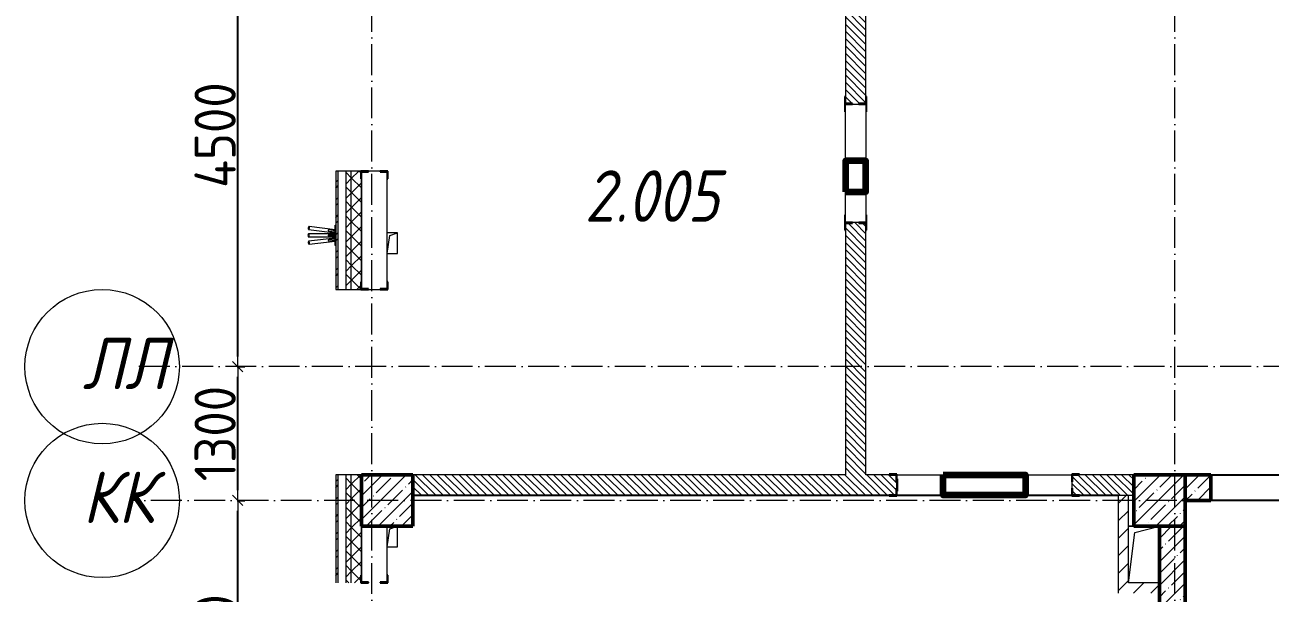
# Model space of a CAD drawing. Header units: millimetres. Extents: x -356862 to 418287, y 0 to 839748.
# Drawn here: x -21310 to -9217, y 519897 to 525417 of the extents above; entities that cross this region are included whole.
import ezdxf

# ---------------------------------------------------------------- set-up
doc = ezdxf.new("R2010")
doc.units = ezdxf.units.MM
doc.linetypes.add('50_200_ШТРИХ_1Т_ш5_п1_п1_', pattern=[700, 500, -100, 0, -100])
for name, color, linetype, lineweight in [('9.7) Заделка 956 шт', 6, 'Continuous', 158), ('A-____-____-DIMS', 7, 'Continuous', 9), ('A-FLOR-____-OTLN', 7, 'Continuous', 9), ('A-GENM-____-MCUT', 7, 'Continuous', 25), ('A-GENM-____-OTLN', 7, 'Continuous', 9), ('A-GENM-____-OTLN-1', 7, 'Continuous', 25), ('A-WALL-____-MCUT', 7, 'Continuous', 13), ('A-WALL-____-MCUT-1', 7, 'Continuous', 9), ('A-WALL-____-MCUT-2', 7, 'Continuous', 50), ('A-WALL-____-PATT-1', 7, 'Continuous', 9), ('A-WALL-FNSH-MCUT-1', 7, 'Continuous', 9), ('I-WALL-____-OTLN', 7, 'Continuous', 9), ('S-COLS-____-MCUT', 7, 'Continuous', 50), ('S-COLS-____-OTLN', 7, 'Continuous', 9), ('S-GRID-____-IDEN', 7, 'Continuous', 9), ('S-GRID-____-OTLN-1', 7, '50_200_ШТРИХ_1Т_ш5_п1_п1_', 9), ('Марки помещений', 7, 'Continuous', 9)]:
    doc.layers.add(name, color=color, linetype=linetype, lineweight=lineweight)
doc.styles.add('ISOCPEUR_I_2', font='isocpeui.ttf', dxfattribs={"width": 0.85, "height": 2.3})
doc.styles.add('ISOCPEUR_I_9', font='isocpeui.ttf', dxfattribs={"width": 0.9, "height": 250})
doc.styles.add('СПДС', font='isocpeur.ttf', dxfattribs={"width": 0.9})
doc.dimstyles.new('Размера А3', dxfattribs={"dimtxt": 200, "dimasz": 100, "dimexe": 70, "dimexo": 100, "dimgap": 20, "dimtad": 1, "dimdec": 0, "dimrnd": 10, "dimzin": 0, "dimdsep": 46, "dimtxsty": 'СПДС', "dimblk": 'ARROWHEAD_6', "dimcen": 1, "dimclrd": 256, "dimclre": 256, "dimclrt": 256, "dimazin": 0, "dimtfac": 1, "dimtdec": 0, "dimtmove": 2, "dimatfit": 3, "dimfxl": 1, "dimtolj": 1, "dimtzin": 0, "dimarcsym": 0})
pattern_1 = [(135, (-15591.663, 459015.94), (-35.35534, -35.35534), [])]
pattern_2 = [(45, (-15591.66, 459015.94), (-114.04925, 114.04925), []), (45, (-15477.61, 459015.94), (-114.04925, 114.04925), [201.612, -40.322, 3.353, -36.97])]
pattern_3 = [(45, (-15591.66, 459015.94), (-84.85281, 84.85281), [])]
pattern_4 = [(45, (-15591.66, 459015.94), (-70.71068, 70.71068), []), (135, (-15591.66, 459015.94), (-70.71068, -70.71068), [])]

# ---------------------------------------------------------------- blocks, each defined once
blk = doc.blocks.new('BSC_Колонна _Прямоугольная - 500х500-V24-АР1_План отверстий 2 этажа в осях 1-64_Ю-ЯЯ')
at = {"layer": 'S-COLS-____-OTLN'}
h = blk.add_hatch(dxfattribs=at)
h.set_pattern_fill('FP_33', color=256, style=0, pattern_type=2)
h.set_pattern_definition([(45, (2200, -61781.04), (-114.04925, 114.04925), []), (45, (2314.05, -61781.04), (-114.04925, 114.04925), [201.613, -40.323, 3.353, -36.97])])
h.paths.add_polyline_path([(-250, -250), (250, -250), (250, 250), (-250, 250)], flags=0)
at = {"layer": 'S-COLS-____-MCUT'}
for p, q in [((250, 250), (-250, 250)), ((-250, 250), (-250, -250)), ((250, -250), (250, 250)), ((-250, -250), (250, -250))]:
    blk.add_line(p, q, dxfattribs=at)
blk = doc.blocks.new('BSC_Колонна _Прямоугольная - 500х500-V28-АР1_План отверстий 2 этажа в осях 1-64_Ю-ЯЯ')
at = {"layer": 'S-COLS-____-OTLN'}
h = blk.add_hatch(dxfattribs=at)
h.set_pattern_fill('FP_37', color=256, style=0, pattern_type=2)
h.set_pattern_definition([(45, (-5300, -61781.04), (-114.04925, 114.04925), []), (45, (-5185.95, -61781.04), (-114.04925, 114.04925), [201.613, -40.323, 3.353, -36.97])])
h.paths.add_polyline_path([(-250, -250), (250, -250), (250, 250), (-250, 250)], flags=0)
at = {"layer": 'S-COLS-____-MCUT'}
for p, q in [((250, 250), (-250, 250)), ((-250, 250), (-250, -250)), ((250, -250), (250, 250)), ((-250, -250), (250, -250))]:
    blk.add_line(p, q, dxfattribs=at)
blk = doc.blocks.new('Фахверк_СКБ_Уголок - 250_2700-27497298-АР1_План отверстий 2 этажа в осях 1-64_Ю-ЯЯ')
at = {"layer": 'A-GENM-____-MCUT'}
for p, q in [((200, 181), (125, 181)), ((125, 181), (125, 106)), ((131, 106), (131, 175)), ((131, 175), (200, 175)), ((200, 175), (200, 181)), ((125, 106), (131, 106)), ((131, -6), (125, -6)), ((125, -6), (125, -81)), ((125, -81), (200, -81)), ((131, -75), (131, -6)), ((200, -75), (131, -75)), ((200, -81), (200, -75))]:
    blk.add_line(p, q, dxfattribs=at)
blk = doc.blocks.new('154_Стойка_СКБ_Уголок - СМ-2180_200-28268025-АР1_План отверстий 2 этажа в осях 1-64_Ю-ЯЯ')
at = {"layer": 'A-GENM-____-MCUT'}
for p, q in [((125, 156), (125, 81)), ((200, 156), (125, 156)), ((131, 81), (131, 150)), ((131, 150), (200, 150)), ((200, 150), (200, 156)), ((125, 81), (131, 81)), ((131, 19), (125, 19)), ((125, 19), (125, -56)), ((131, -50), (131, 19)), ((125, -56), (200, -56)), ((200, -50), (131, -50)), ((200, -56), (200, -50))]:
    blk.add_line(p, q, dxfattribs=at)
blk = doc.blocks.new('Стойка_Влож_Уголок_Опорный - Уголок-28213941-АР1_План отверстий 2 этажа в осях 1-64_Ю-ЯЯ')
at = {"layer": 'A-GENM-____-OTLN'}
for p, q in [((-212, -6), (-212, 0)), ((0, 0), (0, -6)), ((-212, -75), (-212, -6)), ((-212, -6), (-206, -6)), ((-212, -75), (-206, -75)), ((-6, -6), (0, -6)), ((-6, -75), (0, -75)), ((0, -6), (0, -75))]:
    blk.add_line(p, q, dxfattribs=at)
blk = doc.blocks.new('Фахверк_СКБ_Уголок - 200_3550-28267367-АР1_План отверстий 2 этажа в осях 1-64_Ю-ЯЯ')
at = {"layer": 'A-GENM-____-MCUT'}
for p, q in [((200, 156), (125, 156)), ((125, 156), (125, 81)), ((131, 81), (131, 150)), ((131, 150), (200, 150)), ((200, 150), (200, 156)), ((125, 81), (131, 81)), ((131, 19), (125, 19)), ((125, 19), (125, -56)), ((131, -50), (131, 19)), ((125, -56), (200, -56)), ((200, -50), (131, -50)), ((200, -56), (200, -50))]:
    blk.add_line(p, q, dxfattribs=at)
blk = doc.blocks.new('154_Стойка_СКБ_Уголок - СМ-2480_200-28346303-АР1_План отверстий 2 этажа в осях 1-64_Ю-ЯЯ')
at = {"layer": 'A-GENM-____-MCUT'}
for p, q in [((125, 156), (125, 81)), ((200, 156), (125, 156)), ((131, 81), (131, 150)), ((131, 150), (200, 150)), ((200, 150), (200, 156)), ((125, 81), (131, 81)), ((131, 19), (125, 19)), ((125, 19), (125, -56)), ((131, -50), (131, 19)), ((125, -56), (200, -56)), ((200, -50), (131, -50)), ((200, -56), (200, -50))]:
    blk.add_line(p, q, dxfattribs=at)
blk = doc.blocks.new('Стойка_Влож_Полоса боковая - Полоса-V150-АР1_План отверстий 2 этажа в осях 1-64_Ю-ЯЯ')
at = {"layer": 'A-GENM-____-OTLN'}
for p, q in [((-5, 60), (0, 60)), ((-5, -60), (-5, 60)), ((0, 31), (0, -31)), ((0, -60), (-5, -60))]:
    blk.add_line(p, q, dxfattribs=at)
blk = doc.blocks.new('AR_Отверстие прямоугольное _в плите_ - AR_Отверстие прямоугольное _в плите_-V165-АР1_План отверстий 2 этажа в осях 1-64_Ю-ЯЯ')
at = {"layer": 'A-GENM-____-OTLN'}
for p, q in [((50, 100), (-50, 100)), ((-50, -100), (-25, 75)), ((-25, 75), (50, 100)), ((50, -100), (50, 100)), ((-50, -100), (50, -100))]:
    blk.add_line(p, q, dxfattribs=at)
blk = doc.blocks.new('AR_Отверстие прямоугольное _в плите_ - AR_Отверстие прямоугольное _в плите_-30552638-АР1_План отверстий 2 этажа в осях 1-64_Ю-ЯЯ')
at = {"layer": 'A-GENM-____-OTLN'}
for p, q in [((-100, 275), (-150, 275)), ((-90, 215), (150, 275)), ((-150, -275), (-90, 215))]:
    blk.add_line(p, q, dxfattribs=at)
blk = doc.blocks.new('Указатель_Флаги_По грани - Указатель_Флаги_По грани-31763482-АР1_План отверстий 2 этажа в осях 1-64_Ю-ЯЯ')
at = {"layer": 'A-GENM-____-OTLN'}
for p, q in [((-2963, 64413), (-2705, 64381)), ((-2705, 64371), (-2963, 64371)), ((-2963, 64341), (-2705, 64341)), ((-2705, 64411), (-2959, 64442)), ((-2769, 64399), (-2705, 64391)), ((-2705, 64361), (-2769, 64361)), ((-2769, 64351), (-2705, 64351)), ((-2705, 64401), (-2768, 64409)), ((-2705, 64257), (-2705, 64455)), ((-2705, 64455), (-2700, 64455)), ((-2705, 64331), (-2963, 64299)), ((-2959, 64270), (-2705, 64301)), ((-2705, 64321), (-2769, 64313)), ((-2768, 64303), (-2705, 64311)), ((-2700, 64257), (-2705, 64257))]:
    blk.add_line(p, q, dxfattribs=at)
for centre, major_axis, start_param, end_param in [((-2963, 64356), (0, 15), 4.712389, 7.853982), ((-2963, 64356), (0, 15), 1.570796, 4.712389), ((-2961, 64428), (1.8, 14.9), 1.570796, 4.712389), ((-2961, 64428), (1.8, 14.9), 4.712389, 7.853982), ((-2961, 64285), (-1.8, 14.9), 4.712389, 7.853982), ((-2961, 64285), (-1.8, 14.9), 1.570796, 4.712389)]:
    blk.add_ellipse(centre, major_axis=major_axis, ratio=0.422618, start_param=start_param, end_param=end_param, dxfattribs=at)
for points, knots in [([(-2768, 64409), (-2768, 64409), (-2768, 64409), (-2769, 64409), (-2770, 64409), (-2771, 64408), (-2771, 64408), (-2772, 64406), (-2773, 64405), (-2773, 64404)], [0.5555556, 0.5555556, 0.5555556, 0.5555556, 0.5833333, 0.6111111, 0.6666667, 0.7222222, 0.7777778, 0.8888889, 1, 1, 1, 1]), ([(-2773, 64404), (-2773, 64404), (-2773, 64402), (-2772, 64401), (-2772, 64400), (-2771, 64400), (-2770, 64399), (-2770, 64399), (-2769, 64399), (-2769, 64399)], [0, 0, 0, 0, 0.1111111, 0.2222222, 0.2777778, 0.3333333, 0.3888889, 0.4166667, 0.4444444, 0.4444444, 0.4444444, 0.4444444]), ([(-2769, 64361), (-2769, 64361), (-2770, 64361), (-2770, 64361), (-2770, 64361), (-2771, 64361), (-2771, 64360), (-2772, 64359), (-2773, 64358), (-2773, 64357), (-2773, 64356)], [0.5555556, 0.5555556, 0.5555556, 0.5555556, 0.5833333, 0.6111111, 0.6388889, 0.6666667, 0.7222222, 0.7777778, 0.8888889, 1, 1, 1, 1]), ([(-2773, 64356), (-2773, 64355), (-2773, 64354), (-2772, 64353), (-2772, 64352), (-2771, 64351), (-2770, 64351), (-2770, 64351), (-2769, 64351), (-2769, 64351)], [0, 0, 0, 0, 0.1111111, 0.2222222, 0.2777778, 0.3333333, 0.3888889, 0.4166667, 0.4444444, 0.4444444, 0.4444444, 0.4444444]), ([(-2769, 64313), (-2769, 64313), (-2770, 64313), (-2770, 64313), (-2771, 64313), (-2772, 64312), (-2772, 64311), (-2773, 64310), (-2773, 64308), (-2773, 64308)], [0.5555556, 0.5555556, 0.5555556, 0.5555556, 0.5833333, 0.6111111, 0.6666667, 0.7222222, 0.7777778, 0.8888889, 1, 1, 1, 1]), ([(-2773, 64308), (-2773, 64307), (-2772, 64306), (-2771, 64305), (-2771, 64304), (-2770, 64303), (-2769, 64303), (-2768, 64303), (-2768, 64303), (-2768, 64303)], [0, 0, 0, 0, 0.1111111, 0.2222222, 0.2777778, 0.3333333, 0.3888889, 0.4166667, 0.4444444, 0.4444444, 0.4444444, 0.4444444])]:
    blk.add_open_spline(points, degree=3, knots=knots, dxfattribs=at)
blk = doc.blocks.new('Ось сетки - Круг_Ø6_00__ISO-2_5_0_9K_-25732049-АР1_План отверстий 2 этажа в осях 1-64_Ю-ЯЯ')
at = {"layer": 'S-GRID-____-IDEN'}
blk.add_circle((0, 0), 3, dxfattribs=at)
blk = doc.blocks.new('ARROWHEAD_6')
at = {"color": 0, "linetype": 'Continuous'}
for p, q in [((0, 0), (-1, 0)), ((-0.5, -0.5), (0.5, 0.5))]:
    blk.add_line(p, q, dxfattribs=at)
blk = doc.blocks.new('*D4613')
at = {"layer": 'A-____-____-DIMS', "lineweight": -2, "transparency": 16777216}
for p, q in [((-19249, 520797), (-19173, 520797)), ((-19243, 518047), (-19243, 520697)), ((-19249, 517947), (-19173, 517947))]:
    blk.add_line(p, q, dxfattribs=at)
at = {"layer": 'Defpoints', "color": 0, "lineweight": 30, "transparency": 16777216}
for p in [(-19349, 520797), (-19243, 520797), (-19349, 517947)]:
    blk.add_point(p, dxfattribs=at)
at = {"layer": 'A-____-____-DIMS', "lineweight": -2, "transparency": 16777216, "xscale": 100, "yscale": 100, "zscale": 100}
for p, rotation in [((-19243, 520797), 90), ((-19243, 517947), 270)]:
    blk.add_blockref('ARROWHEAD_6', p, dxfattribs=dict(at, rotation=rotation))
at = {"layer": 'A-____-____-DIMS', "transparency": 16777216, "insert": (-19463, 519372), "char_height": 400, "width": 2.49, "attachment_point": 5, "rotation": 90, "style": 'СПДС'}
blk.add_mtext('\\A1;2850', dxfattribs=at)
blk = doc.blocks.new('*D4614')
at = {"layer": 'A-____-____-DIMS', "lineweight": -2, "transparency": 16777216}
for p, q in [((-19249, 522097), (-19173, 522097)), ((-19243, 520897), (-19243, 521997)), ((-19249, 520797), (-19173, 520797))]:
    blk.add_line(p, q, dxfattribs=at)
at = {"layer": 'Defpoints', "color": 0, "lineweight": 30, "transparency": 16777216}
for p in [(-19349, 522097), (-19243, 522097), (-19349, 520797)]:
    blk.add_point(p, dxfattribs=at)
at = {"layer": 'A-____-____-DIMS', "lineweight": -2, "transparency": 16777216, "xscale": 100, "yscale": 100, "zscale": 100}
for p, rotation in [((-19243, 522097), 90), ((-19243, 520797), 270)]:
    blk.add_blockref('ARROWHEAD_6', p, dxfattribs=dict(at, rotation=rotation))
at = {"layer": 'A-____-____-DIMS', "transparency": 16777216, "insert": (-19463, 521447), "char_height": 400, "width": 2.3, "attachment_point": 5, "rotation": 90, "style": 'СПДС'}
blk.add_mtext('\\A1;1300', dxfattribs=at)
blk = doc.blocks.new('*D4615')
at = {"layer": 'A-____-____-DIMS', "lineweight": -2, "transparency": 16777216}
for p, q in [((-19249, 526597), (-19173, 526597)), ((-19243, 522197), (-19243, 526497)), ((-19249, 522097), (-19173, 522097))]:
    blk.add_line(p, q, dxfattribs=at)
at = {"layer": 'Defpoints', "color": 0, "lineweight": 30, "transparency": 16777216}
for p in [(-19349, 526597), (-19243, 526597), (-19349, 522097)]:
    blk.add_point(p, dxfattribs=at)
at = {"layer": 'A-____-____-DIMS', "lineweight": -2, "transparency": 16777216, "xscale": 100, "yscale": 100, "zscale": 100}
for p, rotation in [((-19243, 526597), 90), ((-19243, 522097), 270)]:
    blk.add_blockref('ARROWHEAD_6', p, dxfattribs=dict(at, rotation=rotation))
at = {"layer": 'A-____-____-DIMS', "transparency": 16777216, "insert": (-19463, 524347), "char_height": 400, "width": 2.56, "attachment_point": 5, "rotation": 90, "style": 'СПДС'}
blk.add_mtext('\\A1;4500', dxfattribs=at)
blk = doc.blocks.new('*D13691')
at = {"layer": 'A-____-____-DIMS', "lineweight": -2, "transparency": 16777216}
for p, q in [((-19249, 520797), (-19173, 520797)), ((-19243, 518047), (-19243, 520697)), ((-19249, 517947), (-19173, 517947))]:
    blk.add_line(p, q, dxfattribs=at)
at = {"layer": 'Defpoints', "color": 0, "transparency": 16777216}
for p in [(-19349, 520797), (-19243, 520797), (-19349, 517947)]:
    blk.add_point(p, dxfattribs=at)
at = {"layer": 'A-____-____-DIMS', "lineweight": -2, "transparency": 16777216, "xscale": 100, "yscale": 100, "zscale": 100}
for p, rotation in [((-19243, 520797), 90), ((-19243, 517947), 270)]:
    blk.add_blockref('ARROWHEAD_6', p, dxfattribs=dict(at, rotation=rotation))
at = {"layer": 'A-____-____-DIMS', "transparency": 16777216, "insert": (-19463, 519372), "char_height": 400, "width": 2.49, "attachment_point": 5, "rotation": 90, "style": 'СПДС'}
blk.add_mtext('\\A1;2850', dxfattribs=at)
blk = doc.blocks.new('*D13692')
at = {"layer": 'A-____-____-DIMS', "lineweight": -2, "transparency": 16777216}
for p, q in [((-19249, 522097), (-19173, 522097)), ((-19243, 520897), (-19243, 521997)), ((-19249, 520797), (-19173, 520797))]:
    blk.add_line(p, q, dxfattribs=at)
at = {"layer": 'Defpoints', "color": 0, "transparency": 16777216}
for p in [(-19349, 522097), (-19243, 522097), (-19349, 520797)]:
    blk.add_point(p, dxfattribs=at)
at = {"layer": 'A-____-____-DIMS', "lineweight": -2, "transparency": 16777216, "xscale": 100, "yscale": 100, "zscale": 100}
for p, rotation in [((-19243, 522097), 90), ((-19243, 520797), 270)]:
    blk.add_blockref('ARROWHEAD_6', p, dxfattribs=dict(at, rotation=rotation))
at = {"layer": 'A-____-____-DIMS', "transparency": 16777216, "insert": (-19463, 521447), "char_height": 400, "width": 2.3, "attachment_point": 5, "rotation": 90, "style": 'СПДС'}
blk.add_mtext('\\A1;1300', dxfattribs=at)
blk = doc.blocks.new('*D13693')
at = {"layer": 'A-____-____-DIMS', "lineweight": -2, "transparency": 16777216}
for p, q in [((-19249, 526597), (-19173, 526597)), ((-19243, 522197), (-19243, 526497)), ((-19249, 522097), (-19173, 522097))]:
    blk.add_line(p, q, dxfattribs=at)
at = {"layer": 'Defpoints', "color": 0, "transparency": 16777216}
for p in [(-19349, 526597), (-19243, 526597), (-19349, 522097)]:
    blk.add_point(p, dxfattribs=at)
at = {"layer": 'A-____-____-DIMS', "lineweight": -2, "transparency": 16777216, "xscale": 100, "yscale": 100, "zscale": 100}
for p, rotation in [((-19243, 526597), 90), ((-19243, 522097), 270)]:
    blk.add_blockref('ARROWHEAD_6', p, dxfattribs=dict(at, rotation=rotation))
at = {"layer": 'A-____-____-DIMS', "transparency": 16777216, "insert": (-19463, 524347), "char_height": 400, "width": 2.56, "attachment_point": 5, "rotation": 90, "style": 'СПДС'}
blk.add_mtext('\\A1;4500', dxfattribs=at)
blk = doc.blocks.new('*D13861')
at = {"layer": 'A-____-____-DIMS', "lineweight": -2, "transparency": 16777216}
for p, q in [((-19249, 520797), (-19173, 520797)), ((-19243, 518047), (-19243, 520697)), ((-19249, 517947), (-19173, 517947))]:
    blk.add_line(p, q, dxfattribs=at)
at = {"layer": 'Defpoints', "color": 0, "transparency": 16777216}
for p in [(-19349, 520797), (-19243, 520797), (-19349, 517947)]:
    blk.add_point(p, dxfattribs=at)
at = {"layer": 'A-____-____-DIMS', "lineweight": -2, "transparency": 16777216, "xscale": 100, "yscale": 100, "zscale": 100}
for p, rotation in [((-19243, 520797), 90), ((-19243, 517947), 270)]:
    blk.add_blockref('ARROWHEAD_6', p, dxfattribs=dict(at, rotation=rotation))
at = {"layer": 'A-____-____-DIMS', "transparency": 16777216, "insert": (-19463, 519372), "char_height": 400, "width": 2.49, "attachment_point": 5, "rotation": 90, "style": 'СПДС'}
blk.add_mtext('\\A1;2850', dxfattribs=at)
blk = doc.blocks.new('*D13862')
at = {"layer": 'A-____-____-DIMS', "lineweight": -2, "transparency": 16777216}
for p, q in [((-19249, 522097), (-19173, 522097)), ((-19243, 520897), (-19243, 521997)), ((-19249, 520797), (-19173, 520797))]:
    blk.add_line(p, q, dxfattribs=at)
at = {"layer": 'Defpoints', "color": 0, "transparency": 16777216}
for p in [(-19349, 522097), (-19243, 522097), (-19349, 520797)]:
    blk.add_point(p, dxfattribs=at)
at = {"layer": 'A-____-____-DIMS', "lineweight": -2, "transparency": 16777216, "xscale": 100, "yscale": 100, "zscale": 100}
for p, rotation in [((-19243, 522097), 90), ((-19243, 520797), 270)]:
    blk.add_blockref('ARROWHEAD_6', p, dxfattribs=dict(at, rotation=rotation))
at = {"layer": 'A-____-____-DIMS', "transparency": 16777216, "insert": (-19463, 521447), "char_height": 400, "width": 2.3, "attachment_point": 5, "rotation": 90, "style": 'СПДС'}
blk.add_mtext('\\A1;1300', dxfattribs=at)
blk = doc.blocks.new('*D13863')
at = {"layer": 'A-____-____-DIMS', "lineweight": -2, "transparency": 16777216}
for p, q in [((-19249, 526597), (-19173, 526597)), ((-19243, 522197), (-19243, 526497)), ((-19249, 522097), (-19173, 522097))]:
    blk.add_line(p, q, dxfattribs=at)
at = {"layer": 'Defpoints', "color": 0, "transparency": 16777216}
for p in [(-19349, 526597), (-19243, 526597), (-19349, 522097)]:
    blk.add_point(p, dxfattribs=at)
at = {"layer": 'A-____-____-DIMS', "lineweight": -2, "transparency": 16777216, "xscale": 100, "yscale": 100, "zscale": 100}
for p, rotation in [((-19243, 526597), 90), ((-19243, 522097), 270)]:
    blk.add_blockref('ARROWHEAD_6', p, dxfattribs=dict(at, rotation=rotation))
at = {"layer": 'A-____-____-DIMS', "transparency": 16777216, "insert": (-19463, 524347), "char_height": 400, "width": 2.56, "attachment_point": 5, "rotation": 90, "style": 'СПДС'}
blk.add_mtext('\\A1;4500', dxfattribs=at)
blk = doc.blocks.new('2этаж')
at = {"layer": 'S-GRID-____-OTLN-1', "color": 251, "ltscale": 0.6, "true_color": 0x636466}
for p, q in [((-17941.7, 511907.5), (-17941.7, 549908.8)), ((-10141.7, 511907.5), (-10141.7, 549908.8)), ((88482.7, 522097), (-20260.4, 522097)), ((-4662.3, 520797), (-20260.4, 520797))]:
    blk.add_line(p, q, dxfattribs=at)
at = {"layer": 'S-GRID-____-IDEN', "xscale": 250, "yscale": 250, "zscale": 99.99999999999993, "rotation": 89.9999999999998}
for p in [(-20560.4, 522097), (-20560.4, 520797)]:
    blk.add_blockref('Ось сетки - Круг_Ø6_00__ISO-2_5_0_9K_-25732049-АР1_План отверстий 2 этажа в осях 1-64_Ю-ЯЯ', p, dxfattribs=at)
at = {"layer": 'S-GRID-____-IDEN', "char_height": 500, "width": 447.342, "attachment_point": 1, "style": 'ISOCPEUR_I_9'}
for s, insert in [('ЛЛ', (-20750.1, 522378.9)), ('КК', (-20750.1, 521078.9))]:
    blk.add_mtext(s, dxfattribs=dict(at, insert=insert))
at = {"layer": 'A-____-____-DIMS'}
for base, p1, p2, picture, middle in [((-19243.1, 526597), (-19349.1, 522097), (-19349.1, 526597), '*D4615', (-19463.1, 524347)), ((-19243.1, 522097), (-19349.1, 520797), (-19349.1, 522097), '*D4614', (-19463.1, 521447)), ((-19243.1, 520797), (-19349.1, 517947), (-19349.1, 520797), '*D4613', (-19463.1, 519372))]:
    dim = blk.add_linear_dim(base=base, p1=p1, p2=p2, angle=90, dimstyle='Размера А3', override={"dimtxt": 400}, dxfattribs=at)
    dim.commit()
    dim.dimension.update_dxf_attribs({"geometry": picture, "text_midpoint": middle})

msp = doc.modelspace()

# ---------------------------------------------------------------- hatches: boundary and pattern name
at = {"layer": 'A-WALL-____-PATT-1'}
h = msp.add_hatch(dxfattribs=at)
h.set_pattern_fill('FP_3', color=256, style=0, pattern_type=2)
h.set_pattern_definition([(45, (-15591.66, 459015.94), (-85.53659, 85.53659), []), (45, (-15534.64, 459015.94), (-85.53659, 85.53659), [])])
h.paths.add_polyline_path([(-18291.6634, 513946.983), (-18271.6634, 513946.983), (-18271.6634, 515196.983), (-18291.6634, 515196.983), (-18291.6634, 514626.1205)], flags=0)
h.paths.add_polyline_path([(-18271.6634, 516996.983), (-18271.6634, 518196.983), (-18291.6634, 518196.983), (-18291.6634, 516996.983)], flags=0)
h.paths.add_polyline_path([(-18271.6634, 519996.983), (-18271.6634, 521046.983), (-18291.6634, 521046.983), (-18291.6634, 519996.983)], flags=0)
h.paths.add_polyline_path([(-18271.6634, 522846.983), (-18271.6634, 523996.983), (-18291.6634, 523996.983), (-18291.6634, 522846.983)], flags=0)
h.paths.add_polyline_path([(-18271.6634, 525796.983), (-18271.6634, 526866.983), (-18291.6634, 526866.983), (-18291.6634, 525796.983)], flags=0)
h = msp.add_hatch(dxfattribs=at)
h.set_pattern_fill('FP_1', color=256, style=0, pattern_type=2)
h.set_pattern_definition(pattern_4)
h.paths.add_polyline_path([(-18191.6634, 514046.983), (-18141.6634, 514046.983), (-18141.6634, 515196.983), (-18191.6634, 515196.983), (-18191.6634, 514626.1205)], flags=0)
h.paths.add_polyline_path([(-18191.6634, 516996.983), (-18141.6634, 516996.983), (-18141.6634, 518196.983), (-18191.6634, 518196.983), (-18191.6634, 517854.9452)], flags=0)
h.paths.add_polyline_path([(-18191.6634, 519996.983), (-18141.6634, 519996.983), (-18141.6634, 521046.983), (-18191.6634, 521046.983)], flags=0)
h.paths.add_polyline_path([(-18141.6634, 522846.983), (-18141.6634, 523996.983), (-18191.6634, 523996.983), (-18191.6634, 522846.983)], flags=0)
h.paths.add_polyline_path([(-18191.6634, 525796.983), (-18141.6634, 525796.983), (-18141.6634, 526696.983), (-18191.6634, 526696.983), (-18191.6634, 525927.0069)], flags=0)
h = msp.add_hatch(dxfattribs=at)
h.set_pattern_fill('FP_1', color=256, style=0, pattern_type=2)
h.set_pattern_definition(pattern_4)
h.paths.add_polyline_path([(-18141.6634, 514096.983), (-18041.6634, 514096.983), (-18041.6634, 515121.983), (-18047.6634, 515121.983), (-18047.6634, 515196.983), (-18141.6634, 515196.983), (-18141.6634, 514626.1205)], flags=0)
h.paths.add_polyline_path([(-18041.6634, 517696.985), (-18041.6634, 518196.983), (-18141.6634, 518196.983), (-18141.6634, 517696.983)], flags=0)
h.paths.add_polyline_path([(-18047.6634, 516996.983), (-18047.6634, 517071.983), (-18041.6634, 517071.983), (-18041.6634, 517696.985), (-18141.6634, 517696.983), (-18141.6634, 516996.983)], flags=0)
h.paths.add_polyline_path([(-18047.6634, 519996.983), (-18047.6634, 520071.983), (-18041.6634, 520071.983), (-18041.6634, 521046.983), (-18141.6634, 521046.983), (-18141.6634, 519996.983)], flags=0)
h.paths.add_polyline_path([(-18047.6634, 522846.983), (-18047.6634, 522921.983), (-18041.6634, 522921.983), (-18041.6634, 523921.983), (-18047.6634, 523921.983), (-18047.6634, 523996.983), (-18141.6634, 523996.983), (-18141.6634, 522846.983)], flags=0)
h.paths.add_polyline_path([(-18141.6634, 525796.983), (-18047.6634, 525796.983), (-18047.6634, 525871.983), (-18041.6634, 525871.983), (-18041.6634, 526696.983), (-18141.6634, 526696.983), (-18141.6634, 525927.0069)], flags=0)
h = msp.add_hatch(dxfattribs=at)
h.set_pattern_fill('FP_6', color=256, style=0, pattern_type=2)
h.set_pattern_definition(pattern_1)
h.paths.add_polyline_path([(-13141.6634, 521046.983), (-13141.6634, 523490.983), (-13210.6634, 523490.983), (-13210.6634, 523496.983), (-13272.6634, 523496.983), (-13272.6634, 523490.983), (-13341.6634, 523490.983), (-13341.6634, 521046.983)], flags=0)
h.paths.add_polyline_path([(-13210.6634, 524646.983), (-13210.6634, 524652.983), (-13141.6634, 524652.983), (-13141.6634, 526446.983), (-13341.6634, 526446.983), (-13341.6634, 524652.983), (-13272.6634, 524652.983), (-13272.6634, 524646.983)], flags=0)
h = msp.add_hatch(dxfattribs=at)
h.set_pattern_fill('FP_6', color=256, style=0, pattern_type=2)
h.set_pattern_definition(pattern_1)
h.paths.add_polyline_path([(-11135.6634, 520846.983), (-10541.6634, 520846.983), (-10541.6634, 521046.983), (-11135.6634, 521046.983), (-11135.6634, 520977.983), (-11141.6634, 520977.983), (-11141.6634, 520915.983), (-11135.6634, 520915.983)], flags=0)
h.paths.add_polyline_path([(-12847.6634, 520846.983), (-12847.6634, 520915.983), (-12841.6634, 520915.983), (-12841.6634, 520977.983), (-12847.6634, 520977.983), (-12847.6634, 521046.983), (-17541.6634, 521046.983), (-17541.6634, 520846.983), (-12916.6634, 520846.983)], flags=0)
h = msp.add_hatch(dxfattribs=at)
h.set_pattern_fill('FP_13', color=256, style=0, pattern_type=2)
h.set_pattern_definition(pattern_2)
h.paths.add_polyline_path([(-7991.6634, 520796.983), (-7991.6634, 521046.983), (-8191.6634, 521046.983), (-8191.6634, 520796.983)], flags=0)
h.paths.add_polyline_path([(-10041.6634, 520796.983), (-9791.6634, 520796.983), (-9791.6634, 521046.983), (-10041.6634, 521046.983)], flags=0)
h = msp.add_hatch(dxfattribs=at)
h.set_pattern_fill('FP_4', color=256, style=0, pattern_type=2)
h.set_pattern_definition(pattern_3)
h.paths.add_polyline_path([(-10591.6634, 518196.983), (-10591.6634, 518396.983), (-10691.6634, 518396.983), (-10691.6634, 518196.983)], flags=0)
h.paths.add_polyline_path([(-10591.6634, 519296.983), (-10591.6634, 519596.983), (-10691.6634, 519596.983), (-10691.6634, 519296.983), (-10607.048, 519296.983)], flags=0)
h.paths.add_polyline_path([(-10591.6634, 519896.983), (-10591.6634, 520846.983), (-10691.6634, 520846.983), (-10691.6634, 519896.983), (-10615.6634, 519896.983)], flags=0)
h = msp.add_hatch(dxfattribs=at)
h.set_pattern_fill('FP_13', color=256, style=0, pattern_type=2)
h.set_pattern_definition(pattern_2)
h.paths.add_polyline_path([(-10041.6634, 518196.983), (-10041.6634, 520546.983), (-10291.6634, 520546.983), (-10291.6634, 518196.983)], flags=0)
h = msp.add_hatch(dxfattribs=at)
h.set_pattern_fill('FP_4', color=256, style=0, pattern_type=2)
h.set_pattern_definition(pattern_3)
h.paths.add_polyline_path([(-10291.6634, 519896.983), (-10291.6634, 519996.983), (-10591.6634, 519996.983), (-10591.6634, 519896.983), (-10304.3425, 519896.983)], flags=0)

# ---------------------------------------------------------------- linework, layer by layer
for p, q in [((-9791.6634, 521046.983), (-8191.6634, 521046.983)), ((-8191.6634, 520796.983), (-9791.6634, 520796.983))]:
    msp.add_line(p, q)
msp.add_lwpolyline([(-17541.6634, 520846.983), (-10691.6634, 520846.983)])
at = {"layer": '9.7) Заделка 956 шт'}
for points in [[(-13341.6634, 523796.983), (-13141.6634, 523796.983), (-13141.6634, 524096.983), (-13341.6634, 524096.983)], [(-12391.6634, 521046.983), (-11591.6634, 521046.983), (-11591.6634, 520846.983), (-12391.6634, 520846.983)]]:
    msp.add_lwpolyline(points, close=True, dxfattribs=at)
at = {"layer": 'A-FLOR-____-OTLN'}
msp.add_line((-10591.6634, 520546.983), (-10541.6634, 520546.983), dxfattribs=at)
at = {"layer": 'A-WALL-____-MCUT'}
for p, q in [((-13141.6634, 524721.983), (-13141.6634, 526446.983)), ((-13341.6634, 526096.983), (-13341.6634, 524721.983)), ((-13272.6634, 524646.983), (-13210.6634, 524646.983)), ((-18047.6634, 523996.983), (-18271.6634, 523996.983)), ((-18271.6634, 523996.983), (-18271.6634, 522846.983)), ((-17860.6634, 523996.983), (-17972.6634, 523996.983)), ((-17791.6634, 522921.983), (-17791.6634, 523921.983)), ((-13341.6634, 523421.983), (-13341.6634, 521046.983)), ((-13210.6634, 523496.983), (-13272.6634, 523496.983)), ((-13141.6634, 521046.983), (-13141.6634, 523421.983)), ((-18271.6634, 522846.983), (-18047.6634, 522846.983)), ((-17972.6634, 522846.983), (-17860.6634, 522846.983)), ((-18041.6634, 521046.983), (-18271.6634, 521046.983)), ((-18271.6634, 521046.983), (-18271.6634, 519996.983)), ((-13341.6634, 521046.983), (-17541.6634, 521046.983)), ((-12916.6634, 521046.983), (-13141.6634, 521046.983)), ((-10541.6634, 521046.983), (-11066.6634, 521046.983)), ((-11141.6634, 520977.983), (-11141.6634, 520915.983)), ((-17541.6634, 520846.983), (-12916.6634, 520846.983)), ((-11066.6634, 520846.983), (-10541.6634, 520846.983)), ((-17791.6634, 520071.983), (-17791.6634, 520546.983))]:
    msp.add_line(p, q, dxfattribs=at)
at = {"layer": 'A-WALL-____-MCUT-1'}
for p, q in [((-18191.6634, 522846.983), (-18191.6634, 523996.983)), ((-18141.6634, 522846.983), (-18141.6634, 523996.983)), ((-18041.6634, 523921.983), (-18041.6634, 522921.983)), ((-18041.6634, 522921.983), (-18041.6634, 523921.983)), ((-18191.6634, 519996.983), (-18191.6634, 521046.983)), ((-18141.6634, 519996.983), (-18141.6634, 521046.983)), ((-18041.6634, 520546.983), (-18041.6634, 520071.983)), ((-18041.6634, 520071.983), (-18041.6634, 520546.983))]:
    msp.add_line(p, q, dxfattribs=at)
at = {"layer": 'A-WALL-____-MCUT-2'}
for p, q in [((-9791.6634, 521046.983), (-10041.6634, 521046.983)), ((-9791.6634, 520796.983), (-9791.6634, 521046.983)), ((-10041.6634, 520796.983), (-9791.6634, 520796.983)), ((-10291.6634, 520546.983), (-10291.6634, 518196.983)), ((-10041.6634, 518196.983), (-10041.6634, 520546.983))]:
    msp.add_line(p, q, dxfattribs=at)
at = {"layer": 'A-WALL-FNSH-MCUT-1'}
for p, q in [((-18291.6634, 523996.983), (-18291.6634, 522846.983)), ((-18271.6634, 523996.983), (-18291.6634, 523996.983)), ((-18291.6634, 522846.983), (-18271.6634, 522846.983)), ((-18291.6634, 521046.983), (-18291.6634, 519996.983)), ((-18271.6634, 521046.983), (-18291.6634, 521046.983)), ((-10691.6634, 520846.983), (-10691.6634, 519896.983)), ((-10591.6634, 519996.983), (-10591.6634, 520846.983)), ((-10291.6634, 519996.983), (-10591.6634, 519996.983))]:
    msp.add_line(p, q, dxfattribs=at)
at = {"layer": 'I-WALL-____-OTLN'}
for p, q in [((-13341.6634, 524096.983), (-13341.6634, 524646.983)), ((-13141.6634, 524646.983), (-13141.6634, 524096.983)), ((-13341.6634, 523496.983), (-13341.6634, 523796.983)), ((-13141.6634, 523796.983), (-13141.6634, 523496.983)), ((-12841.6634, 521046.983), (-12391.6634, 521046.983)), ((-11591.6634, 521046.983), (-11141.6634, 521046.983)), ((-12391.6634, 520846.983), (-12841.6634, 520846.983)), ((-11141.6634, 520846.983), (-11591.6634, 520846.983))]:
    msp.add_line(p, q, dxfattribs=at)
at = {"layer": 'S-GRID-____-IDEN'}
for centre in [(-20560.4336, 522096.983), (-20560.4336, 522096.983), (-20560.4336, 520796.983), (-20560.4336, 520796.983)]:
    msp.add_ellipse(centre, major_axis=(-530.3301, 530.3301), ratio=1, start_param=-0.7853981634, end_param=5.4977871438, dxfattribs=at)
at = {"layer": 'S-GRID-____-OTLN-1', "color": 251, "ltscale": 0.6, "true_color": 0x636466}
for p, q in [((-17941.6634, 511907.5288), (-17941.6634, 549908.7924)), ((-17941.6634, 511907.5288), (-17941.6634, 549908.7924)), ((-10141.6634, 511907.5288), (-10141.6634, 549908.7924)), ((-10141.6634, 511907.5288), (-10141.6634, 549908.7924)), ((88482.7432, 522096.983), (-20260.4336, 522096.983)), ((88482.7432, 522096.983), (-20260.4336, 522096.983)), ((-4662.2828, 520796.983), (-20260.4336, 520796.983)), ((-4662.2828, 520796.983), (-20260.4336, 520796.983))]:
    msp.add_line(p, q, dxfattribs=at)

# ---------------------------------------------------------------- block references
at = {"color": 18, "true_color": 0x000000}
msp.add_blockref('2этаж', (0, 0), dxfattribs=at)
at = {"layer": 'A-GENM-____-OTLN'}
for name, p in [('Стойка_Влож_Уголок_Опорный - Уголок-28213941-АР1_План отверстий 2 этажа в осях 1-64_Ю-ЯЯ', (-13135.6634, 524646.983)), ('Указатель_Флаги_По грани - Указатель_Флаги_По грани-31763482-АР1_План отверстий 2 этажа в осях 1-64_Ю-ЯЯ', (-15591.6634, 459015.941)), ('AR_Отверстие прямоугольное _в плите_ - AR_Отверстие прямоугольное _в плите_-V165-АР1_План отверстий 2 этажа в осях 1-64_Ю-ЯЯ', (-17741.6634, 523296.983)), ('AR_Отверстие прямоугольное _в плите_ - AR_Отверстие прямоугольное _в плите_-V165-АР1_План отверстий 2 этажа в осях 1-64_Ю-ЯЯ', (-17741.6634, 520446.6355)), ('AR_Отверстие прямоугольное _в плите_ - AR_Отверстие прямоугольное _в плите_-30552638-АР1_План отверстий 2 этажа в осях 1-64_Ю-ЯЯ', (-10441.6634, 520271.983))]:
    msp.add_blockref(name, p, dxfattribs=at)
at = {"layer": 'A-GENM-____-OTLN', "rotation": 180}
for name, p in [('Стойка_Влож_Уголок_Опорный - Уголок-28213941-АР1_План отверстий 2 этажа в осях 1-64_Ю-ЯЯ', (-13347.6634, 523496.983)), ('Стойка_Влож_Полоса боковая - Полоса-V150-АР1_План отверстий 2 этажа в осях 1-64_Ю-ЯЯ', (-12841.6634, 520946.983))]:
    msp.add_blockref(name, p, dxfattribs=at)
at = {"layer": 'A-GENM-____-OTLN-1'}
for name, p, rotation in [('154_Стойка_СКБ_Уголок - СМ-2180_200-28268025-АР1_План отверстий 2 этажа в осях 1-64_Ю-ЯЯ', (-13191.6634, 524521.983), 89.99999999999991), ('Фахверк_СКБ_Уголок - 250_2700-27497298-АР1_План отверстий 2 этажа в осях 1-64_Ю-ЯЯ', (-17966.6634, 524121.983), 269.9999999999999), ('154_Стойка_СКБ_Уголок - СМ-2180_200-28268025-АР1_План отверстий 2 этажа в осях 1-64_Ю-ЯЯ', (-13291.6634, 523621.983), 269.9999999999999), ('Фахверк_СКБ_Уголок - 250_2700-27497298-АР1_План отверстий 2 этажа в осях 1-64_Ю-ЯЯ', (-17866.6634, 522721.983), 89.99999999999991), ('154_Стойка_СКБ_Уголок - СМ-2480_200-28346303-АР1_План отверстий 2 этажа в осях 1-64_Ю-ЯЯ', (-12716.6634, 520996.983), 180), ('Фахверк_СКБ_Уголок - 250_2700-27497298-АР1_План отверстий 2 этажа в осях 1-64_Ю-ЯЯ', (-17866.6634, 519871.983), 89.99999999999991)]:
    msp.add_blockref(name, p, dxfattribs=dict(at, rotation=rotation))
msp.add_blockref('Фахверк_СКБ_Уголок - 200_3550-28267367-АР1_План отверстий 2 этажа в осях 1-64_Ю-ЯЯ', (-11266.6634, 520896.983), dxfattribs=at)
at = {"layer": 'S-COLS-____-OTLN'}
for name, p in [('BSC_Колонна _Прямоугольная - 500х500-V24-АР1_План отверстий 2 этажа в осях 1-64_Ю-ЯЯ', (-17791.6634, 520796.983)), ('BSC_Колонна _Прямоугольная - 500х500-V28-АР1_План отверстий 2 этажа в осях 1-64_Ю-ЯЯ', (-10291.6634, 520796.983))]:
    msp.add_blockref(name, p, dxfattribs=at)

# ---------------------------------------------------------------- texts
at = {"layer": 'A-____-____-DIMS', "char_height": 400, "attachment_point": 5, "rotation": 90, "style": 'СПДС'}
for s, insert, width in [('\\A1;4500', (-19463.059, 524346.983), 2.563852), ('\\A1;4500', (-19463.059, 524346.983), 2.563852), ('\\A1;1300', (-19463.059, 521446.983), 2.299926), ('\\A1;1300', (-19463.059, 521446.983), 2.299926)]:
    msp.add_mtext(s, dxfattribs=dict(at, insert=insert, width=width))
at = {"layer": 'S-GRID-____-IDEN', "char_height": 500, "width": 447.341625, "attachment_point": 1, "style": 'ISOCPEUR_I_9'}
for s, insert in [('ЛЛ', (-20750.0813, 522378.8506)), ('ЛЛ', (-20750.0813, 522378.8506)), ('КК', (-20750.0813, 521078.8506)), ('КК', (-20750.0813, 521078.8506))]:
    msp.add_mtext(s, dxfattribs=dict(at, insert=insert))
at = {"layer": 'Марки помещений', "insert": (-15874.4502, 524004.5633), "char_height": 500, "width": 785.65375, "attachment_point": 1, "style": 'ISOCPEUR_I_2'}
msp.add_mtext('2.005', dxfattribs=at)

# ---------------------------------------------------------------- dimensions: what is measured, and where the dimension line sits
at = {"layer": 'A-____-____-DIMS'}
for base, p1, p2, picture, middle in [((-19243.059, 526596.983), (-19349.125, 522096.983), (-19349.125, 526596.983), '*D13693', (-19463.059, 524346.983)), ((-19243.059, 526596.983), (-19349.125, 522096.983), (-19349.125, 526596.983), '*D13863', (-19463.059, 524346.983)), ((-19243.059, 522096.983), (-19349.125, 520796.983), (-19349.125, 522096.983), '*D13692', (-19463.059, 521446.983)), ((-19243.059, 522096.983), (-19349.125, 520796.983), (-19349.125, 522096.983), '*D13862', (-19463.059, 521446.983)), ((-19243.059, 520796.983), (-19349.125, 517946.983), (-19349.125, 520796.983), '*D13691', (-19463.059, 519371.983)), ((-19243.059, 520796.983), (-19349.125, 517946.983), (-19349.125, 520796.983), '*D13861', (-19463.059, 519371.983))]:
    dim = msp.add_linear_dim(base=base, p1=p1, p2=p2, angle=90, dimstyle='Размера А3', override={"dimtxt": 400}, dxfattribs=at)
    dim.commit()
    dim.dimension.update_dxf_attribs({"geometry": picture, "text_midpoint": middle})

doc.saveas('drawing.dxf')
